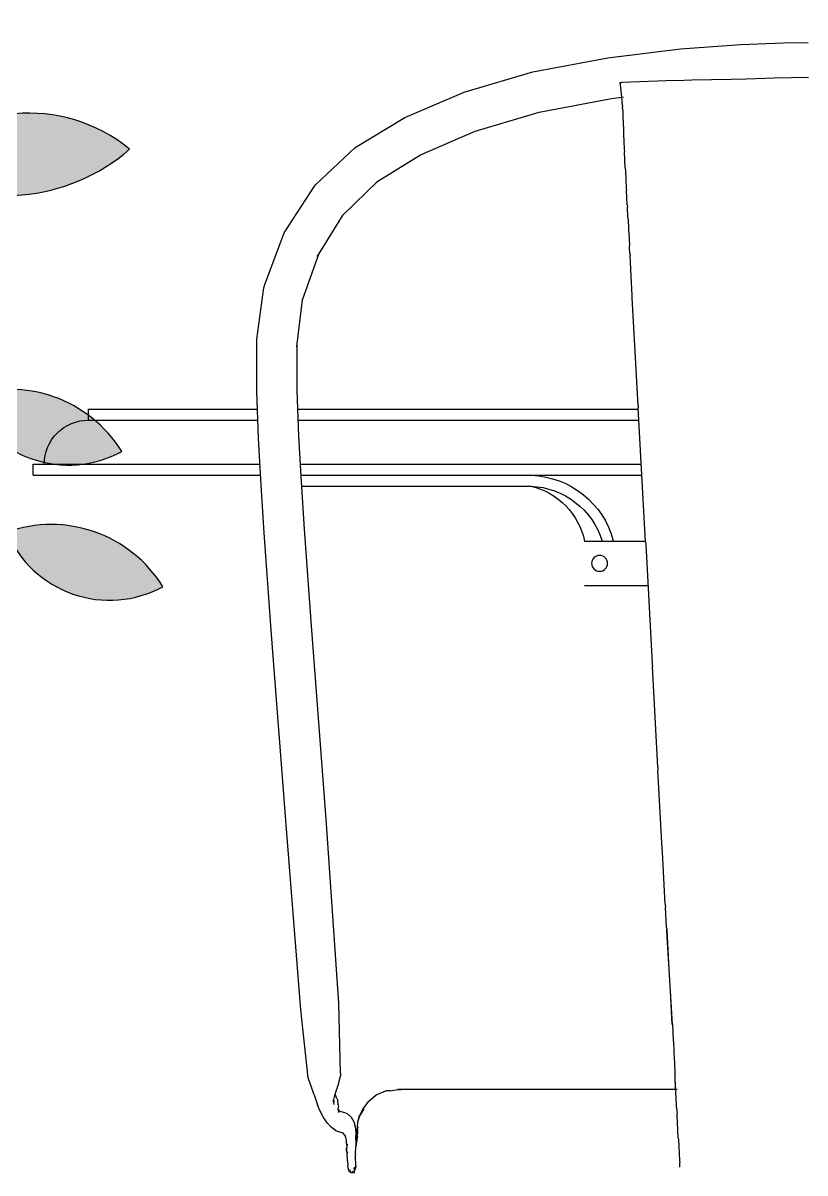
# Model space of a CAD drawing. Header units: millimetres. Extents: x 106699 to 122058, y 158555 to 162844.
# Drawn here: x 108776.52 to 108806.69, y 159704.66 to 159749.07 of the extents above; entities that cross this region are included whole.
import ezdxf

# ---------------------------------------------------------------- set-up
doc = ezdxf.new("R2010")
doc.units = ezdxf.units.MM
doc.layers.add('S2000-002 Çizgi', color=7, linetype='Continuous')

# ---------------------------------------------------------------- blocks, each defined once
blk = doc.blocks.new('A$C312ab914')
at = {"layer": 'S2000-002 Çizgi', "color": 8, "true_color": 0x7a7a7a}
for p, q in [((29.91, 85, 6.152), (29.664, 84.995, 6.152)), ((30.619, 84.986, 6.152), (29.91, 85, 6.152)), ((32.257, 84.925, 6.152), (30.619, 84.986, 6.152)), ((34.592, 84.754, 6.152), (32.257, 84.925, 6.152)), ((37.396, 84.41, 6.152), (34.592, 84.754, 6.152)), ((40.29, 83.868, 6.152), (37.396, 84.41, 6.152)), ((30.975, 83.638, 6.152), (29.646, 83.66, 6.152)), ((32.054, 83.603, 6.152), (30.975, 83.638, 6.152)), ((32.632, 83.588, 6.152), (32.054, 83.603, 6.152)), ((34.154, 83.561, 6.152), (32.632, 83.588, 6.152)), ((34.461, 83.553, 6.152), (34.154, 83.561, 6.152)), ((34.796, 83.541, 6.152), (34.461, 83.553, 6.152)), ((34.796, 83.541, 6.152), (36.854, 83.455, 6.152)), ((42.9, 83.102, 6.152), (40.29, 83.868, 6.152)), ((36.876, 83.455, 6.152), (36.854, 83.455, 6.152)), ((36.867, 83.021, 6.152), (36.877, 83.133, 6.152)), ((36.895, 83.455, 6.152), (36.876, 83.455, 6.152)), ((36.877, 83.133, 6.152), (36.887, 83.224, 6.152)), ((36.887, 83.224, 6.152), (36.897, 83.295, 6.152)), ((36.91, 83.455, 6.152), (36.895, 83.455, 6.152)), ((36.897, 83.295, 6.152), (36.904, 83.348, 6.152)), ((36.904, 83.348, 6.152), (36.91, 83.392, 6.152)), ((36.916, 83.453, 6.152), (36.91, 83.455, 6.152)), ((36.913, 83.413, 6.152), (36.91, 83.392, 6.152)), ((36.913, 83.413, 6.152), (36.914, 83.422, 6.152)), ((36.914, 83.422, 6.152), (36.915, 83.432, 6.152)), ((36.915, 83.432, 6.152), (36.917, 83.44, 6.152)), ((36.918, 83.451, 6.152), (36.916, 83.453, 6.152)), ((36.917, 83.44, 6.152), (36.918, 83.446, 6.152)), ((36.918, 83.446, 6.152), (36.918, 83.451, 6.152)), ((42.937, 83.085, 6.152), (42.9, 83.102, 6.152)), ((45.229, 82.11, 6.152), (42.937, 83.085, 6.152)), ((36.807, 82.894, 6.152), (36.787, 82.897, 6.152)), ((36.839, 82.89, 6.152), (36.825, 82.892, 6.152)), ((36.835, 82.634, 6.152), (36.827, 82.513, 6.152)), ((36.835, 82.65, 6.152), (36.846, 82.763, 6.152)), ((36.835, 82.638, 6.152), (36.835, 82.65, 6.152)), ((36.835, 82.634, 6.152), (36.835, 82.638, 6.152)), ((36.846, 82.763, 6.152), (36.856, 82.888, 6.152)), ((36.856, 82.888, 6.152), (36.847, 82.889, 6.152)), ((36.856, 82.895, 6.152), (36.867, 83.021, 6.152)), ((36.856, 82.888, 6.152), (36.856, 82.895, 6.152)), ((37.258, 82.838, 6.152), (36.856, 82.888, 6.152)), ((40.046, 82.31, 6.152), (37.258, 82.838, 6.152)), ((36.818, 82.318, 6.152), (36.815, 82.094, 6.152)), ((36.826, 82.457, 6.152), (36.818, 82.318, 6.152)), ((36.826, 82.457, 6.152), (36.827, 82.513, 6.152)), ((42.513, 81.574, 6.152), (40.046, 82.31, 6.152)), ((36.807, 81.966, 6.152), (36.795, 81.571, 6.152)), ((36.815, 82.094, 6.152), (36.807, 81.966, 6.152)), ((47.14, 80.949, 6.152), (45.229, 82.11, 6.152)), ((36.789, 81.456, 6.152), (36.761, 80.897, 6.152)), ((36.795, 81.571, 6.152), (36.789, 81.456, 6.152)), ((44.624, 80.66, 6.152), (42.513, 81.574, 6.152)), ((36.761, 80.897, 6.152), (36.755, 80.789, 6.152)), ((48.673, 79.512, 6.152), (47.14, 80.949, 6.152)), ((36.721, 80.146, 6.152), (36.755, 80.789, 6.152)), ((46.269, 79.642, 6.152), (44.624, 80.66, 6.152)), ((36.715, 80.045, 6.152), (36.68, 79.396, 6.152)), ((36.721, 80.146, 6.152), (36.715, 80.045, 6.152)), ((47.605, 78.354, 6.152), (46.269, 79.642, 6.152)), ((46.343, 79.598, 6.152), (46.269, 79.642, 6.152)), ((48.714, 79.459, 6.152), (48.673, 79.512, 6.152)), ((36.644, 78.731, 6.152), (36.674, 79.3, 6.152)), ((36.68, 79.396, 6.152), (36.674, 79.3, 6.152)), ((49.879, 77.65, 6.152), (48.714, 79.459, 6.152)), ((36.617, 78.234, 6.152), (36.639, 78.64, 6.152)), ((36.644, 78.731, 6.152), (36.639, 78.64, 6.152)), ((36.617, 78.234, 6.152), (36.612, 78.148, 6.152)), ((48.55, 76.828, 6.152), (47.605, 78.354, 6.152)), ((36.591, 77.758, 6.152), (36.576, 77.49, 6.152)), ((36.596, 77.842, 6.152), (36.591, 77.758, 6.152)), ((36.612, 78.148, 6.152), (36.596, 77.842, 6.152)), ((36.572, 77.406, 6.152), (36.559, 77.163, 6.152)), ((36.576, 77.49, 6.152), (36.572, 77.406, 6.152)), ((50.622, 75.658, 6.152), (49.879, 77.65, 6.152)), ((36.542, 76.85, 6.152), (36.537, 76.766, 6.152)), ((36.542, 76.85, 6.152), (36.554, 77.079, 6.152)), ((36.554, 77.079, 6.152), (36.559, 77.163, 6.152)), ((36.454, 75.231, 6.152), (36.537, 76.766, 6.152)), ((49.169, 75.065, 6.152), (48.55, 76.828, 6.152)), ((48.603, 76.742, 6.152), (48.55, 76.828, 6.152)), ((50.662, 75.534, 6.152), (50.622, 75.658, 6.152)), ((50.933, 73.543, 6.152), (50.662, 75.534, 6.152)), ((36.223, 70.986, 6.152), (36.449, 75.145, 6.152)), ((36.449, 75.145, 6.152), (36.454, 75.231, 6.152)), ((49.383, 73.36, 6.152), (49.169, 75.065, 6.152)), ((49.38, 71.566, 6.152), (49.383, 73.36, 6.152)), ((49.396, 73.253, 6.152), (49.383, 73.36, 6.152)), ((50.935, 71.607, 6.152), (50.933, 73.543, 6.152)), ((49.313, 69.801, 6.152), (49.38, 71.566, 6.152)), ((50.868, 69.707, 6.152), (50.933, 71.533, 6.152)), ((50.933, 71.533, 6.152), (50.935, 71.607, 6.152)), ((35.937, 65.714, 6.152), (36.218, 70.895, 6.152)), ((49.352, 70.844, 6.152), (36.215, 70.844, 6.152)), ((36.223, 70.986, 6.152), (36.218, 70.895, 6.152)), ((57.436, 70.844, 6.152), (50.908, 70.844, 6.152)), ((49.336, 70.419, 6.152), (36.192, 70.419, 6.152)), ((57.436, 70.419, 6.152), (50.893, 70.419, 6.152)), ((49.21, 68.031, 6.152), (49.313, 69.801, 6.152)), ((50.764, 67.909, 6.152), (50.868, 69.707, 6.152)), ((49.25, 68.717, 6.152), (36.1, 68.717, 6.152)), ((59.563, 68.717, 6.152), (50.811, 68.717, 6.152)), ((49.225, 68.292, 6.152), (36.077, 68.292, 6.152)), ((49.097, 66.206, 6.152), (49.21, 68.031, 6.152)), ((59.563, 68.292, 6.152), (50.786, 68.292, 6.152)), ((49.2, 67.866, 6.152), (40.367, 67.866, 6.152)), ((50.649, 66.061, 6.152), (50.764, 67.909, 6.152)), ((48.83, 62.479, 6.152), (49.097, 66.206, 6.152)), ((38.291, 65.739, 6.152), (35.938, 65.739, 6.152)), ((50.38, 62.308, 6.152), (50.649, 66.061, 6.152)), ((35.931, 65.616, 6.152), (35.682, 61.015, 6.152)), ((35.937, 65.714, 6.152), (35.931, 65.616, 6.152)), ((38.291, 64.037, 6.152), (35.846, 64.037, 6.152)), ((48.264, 55.004, 6.152), (48.83, 62.479, 6.152)), ((49.81, 54.794, 6.152), (50.38, 62.308, 6.152)), ((35.465, 57.02, 6.152), (35.676, 60.909, 6.152)), ((35.682, 61.015, 6.152), (35.676, 60.909, 6.152)), ((35.293, 53.861, 6.152), (35.458, 56.905, 6.152)), ((35.465, 57.02, 6.152), (35.458, 56.905, 6.152)), ((47.773, 47.906, 6.152), (48.264, 55.004, 6.152)), ((49.236, 47.652, 6.152), (49.81, 54.794, 6.152)), ((35.286, 53.735, 6.152), (35.293, 53.861, 6.152)), ((35.178, 51.731, 6.152), (35.286, 53.735, 6.152)), ((35.128, 50.825, 6.152), (35.17, 51.615, 6.152)), ((35.178, 51.731, 6.152), (35.17, 51.615, 6.152)), ((35.101, 50.449, 6.152), (35.121, 50.759, 6.152)), ((35.121, 50.759, 6.152), (35.108, 50.461, 6.152)), ((35.128, 50.825, 6.152), (35.121, 50.759, 6.152)), ((35.032, 49.218, 6.152), (35.101, 50.449, 6.152)), ((35.108, 50.461, 6.152), (35.081, 49.958, 6.152)), ((35.081, 49.958, 6.152), (35.038, 49.215, 6.152)), ((35.038, 49.215, 6.152), (34.908, 47.086, 6.152)), ((34.967, 48.13, 6.152), (35.032, 49.218, 6.152)), ((34.908, 47.086, 6.152), (34.967, 48.13, 6.152)), ((47.704, 45.2, 6.152), (47.773, 47.906, 6.152)), ((48.954, 45.016, 6.152), (49.236, 47.652, 6.152)), ((34.904, 47.076, 6.152), (34.869, 46.449, 6.152)), ((34.908, 47.086, 6.152), (34.904, 47.076, 6.152)), ((34.866, 46.435, 6.152), (34.844, 46.019, 6.152)), ((34.869, 46.449, 6.152), (34.866, 46.435, 6.152)), ((34.841, 46, 6.152), (34.821, 45.591, 6.152)), ((34.844, 46.019, 6.152), (34.841, 46, 6.152)), ((34.819, 45.569, 6.152), (34.803, 45.195, 6.152)), ((34.821, 45.591, 6.152), (34.819, 45.569, 6.152)), ((34.79, 44.855, 6.152), (34.801, 45.166, 6.152)), ((34.801, 45.166, 6.152), (34.803, 45.195, 6.152)), ((47.704, 45.2, 6.152), (47.703, 45.079, 6.152)), ((47.796, 44.735, 6.152), (47.703, 45.079, 6.152)), ((48.748, 44.44, 6.152), (48.954, 45.016, 6.152)), ((34.715, 44.569, 6.152), (34.731, 44.569, 6.152)), ((34.745, 44.569, 6.152), (34.768, 44.569, 6.152)), ((34.759, 44.196, 6.152), (34.776, 44.497, 6.152)), ((34.775, 44.569, 6.152), (34.779, 44.569, 6.152)), ((34.778, 44.541, 6.152), (34.776, 44.497, 6.152)), ((34.778, 44.541, 6.152), (34.779, 44.569, 6.152)), ((34.779, 44.569, 6.152), (34.788, 44.808, 6.152)), ((34.779, 44.569, 6.152), (45.362, 44.569, 6.152)), ((34.788, 44.808, 6.152), (34.789, 44.812, 6.152)), ((34.79, 44.855, 6.152), (34.789, 44.812, 6.152)), ((45.362, 44.569, 6.152), (45.367, 44.567, 6.152)), ((45.367, 44.567, 6.152), (45.374, 44.569, 6.152)), ((45.377, 44.566, 6.152), (45.372, 44.567, 6.152)), ((45.374, 44.569, 6.152), (45.38, 44.566, 6.152)), ((45.383, 44.565, 6.152), (45.377, 44.566, 6.152)), ((45.38, 44.566, 6.152), (45.377, 44.566, 6.152)), ((45.38, 44.566, 6.152), (45.383, 44.565, 6.152)), ((45.383, 44.565, 6.152), (45.389, 44.569, 6.152)), ((45.391, 44.565, 6.152), (45.388, 44.565, 6.152)), ((45.389, 44.569, 6.152), (45.391, 44.565, 6.152)), ((45.391, 44.565, 6.152), (45.397, 44.564, 6.152)), ((45.397, 44.564, 6.152), (45.399, 44.568, 6.152)), ((45.403, 44.563, 6.152), (45.397, 44.564, 6.152)), ((45.399, 44.568, 6.152), (45.404, 44.569, 6.152)), ((45.403, 44.563, 6.152), (45.399, 44.568, 6.152)), ((45.403, 44.563, 6.152), (45.399, 44.564, 6.152)), ((45.408, 44.563, 6.152), (45.403, 44.563, 6.152)), ((45.404, 44.569, 6.152), (45.41, 44.566, 6.152)), ((45.41, 44.566, 6.152), (45.408, 44.563, 6.152)), ((45.41, 44.566, 6.152), (45.414, 44.566, 6.152)), ((45.414, 44.566, 6.152), (45.417, 44.569, 6.152)), ((45.417, 44.569, 6.152), (45.421, 44.565, 6.152)), ((45.421, 44.565, 6.152), (45.426, 44.564, 6.152)), ((45.426, 44.564, 6.152), (45.428, 44.569, 6.152)), ((45.43, 44.566, 6.152), (45.426, 44.564, 6.152)), ((45.428, 44.569, 6.152), (45.433, 44.567, 6.152)), ((45.43, 44.566, 6.152), (45.428, 44.569, 6.152)), ((45.436, 44.565, 6.152), (45.43, 44.566, 6.152)), ((45.433, 44.567, 6.152), (45.438, 44.569, 6.152)), ((45.438, 44.569, 6.152), (45.436, 44.565, 6.152)), ((45.44, 44.566, 6.152), (45.436, 44.565, 6.152)), ((45.438, 44.569, 6.152), (45.44, 44.566, 6.152)), ((45.44, 44.566, 6.152), (45.445, 44.566, 6.152)), ((45.445, 44.566, 6.152), (45.451, 44.569, 6.152)), ((45.445, 44.566, 6.152), (45.459, 44.566, 6.152)), ((45.451, 44.569, 6.152), (45.456, 44.568, 6.152)), ((45.456, 44.568, 6.152), (45.459, 44.566, 6.152)), ((45.465, 44.569, 6.152), (45.459, 44.566, 6.152)), ((45.459, 44.566, 6.152), (45.461, 44.567, 6.152)), ((45.461, 44.567, 6.152), (45.465, 44.569, 6.152)), ((45.465, 44.569, 6.152), (45.47, 44.568, 6.152)), ((45.468, 44.567, 6.152), (45.465, 44.569, 6.152)), ((45.47, 44.568, 6.152), (45.468, 44.567, 6.152)), ((45.47, 44.568, 6.152), (45.474, 44.569, 6.152)), ((45.477, 44.567, 6.152), (45.47, 44.568, 6.152)), ((45.474, 44.569, 6.152), (45.482, 44.569, 6.152)), ((45.482, 44.569, 6.152), (45.477, 44.567, 6.152)), ((45.482, 44.569, 6.152), (45.501, 44.569, 6.152)), ((45.797, 44.517, 6.152), (45.501, 44.569, 6.152)), ((45.797, 44.517, 6.152), (45.964, 44.517, 6.152)), ((46.327, 44.362, 6.152), (45.964, 44.517, 6.152)), ((47.92, 44.386, 6.152), (47.796, 44.735, 6.152)), ((48.721, 44.368, 6.152), (48.748, 44.44, 6.152)), ((34.744, 43.961, 6.152), (34.746, 43.997, 6.152)), ((34.746, 43.997, 6.152), (34.759, 44.196, 6.152)), ((46.611, 44.123, 6.152), (46.327, 44.362, 6.152)), ((46.837, 43.817, 6.152), (46.611, 44.123, 6.152)), ((47.794, 43.982, 6.152), (47.785, 43.898, 6.152)), ((47.794, 43.982, 6.152), (47.815, 44.148, 6.152)), ((47.844, 44.219, 6.152), (47.815, 44.148, 6.152)), ((47.844, 44.219, 6.152), (47.92, 44.386, 6.152)), ((47.97, 44.184, 6.152), (47.92, 44.386, 6.152)), ((47.938, 44.08, 6.152), (47.972, 44.176, 6.152)), ((47.948, 43.988, 6.152), (47.972, 44.176, 6.152)), ((47.972, 44.176, 6.152), (47.97, 44.184, 6.152)), ((47.978, 44.153, 6.152), (47.972, 44.176, 6.152)), ((47.976, 44.145, 6.152), (47.978, 44.153, 6.152)), ((47.988, 44.109, 6.152), (47.976, 44.145, 6.152)), ((48.512, 43.787, 6.152), (48.591, 43.983, 6.152)), ((48.721, 44.368, 6.152), (48.591, 43.983, 6.152)), ((34.719, 43.529, 6.152), (34.723, 43.59, 6.152)), ((34.719, 43.529, 6.152), (34.719, 43.522, 6.152)), ((34.739, 43.88, 6.152), (34.723, 43.6, 6.152)), ((34.723, 43.596, 6.152), (34.723, 43.6, 6.152)), ((34.723, 43.592, 6.152), (34.723, 43.6, 6.152)), ((34.723, 43.592, 6.152), (34.723, 43.596, 6.152)), ((34.723, 43.59, 6.152), (34.723, 43.596, 6.152)), ((34.723, 43.59, 6.152), (34.723, 43.592, 6.152)), ((34.739, 43.88, 6.152), (34.744, 43.961, 6.152)), ((46.974, 43.521, 6.152), (46.794, 43.817, 6.152)), ((46.971, 43.522, 6.152), (46.794, 43.817, 6.152)), ((46.974, 43.521, 6.152), (46.798, 43.817, 6.152)), ((46.974, 43.521, 6.152), (46.803, 43.817, 6.152)), ((46.977, 43.521, 6.152), (46.803, 43.817, 6.152)), ((46.977, 43.521, 6.152), (46.807, 43.817, 6.152)), ((46.977, 43.521, 6.152), (46.811, 43.817, 6.152)), ((46.977, 43.521, 6.152), (46.814, 43.817, 6.152)), ((46.983, 43.521, 6.152), (46.817, 43.817, 6.152)), ((46.977, 43.521, 6.152), (46.817, 43.817, 6.152)), ((46.983, 43.521, 6.152), (46.822, 43.817, 6.152)), ((46.983, 43.521, 6.152), (46.826, 43.817, 6.152)), ((46.987, 43.522, 6.152), (46.831, 43.817, 6.152)), ((46.983, 43.521, 6.152), (46.831, 43.817, 6.152)), ((46.987, 43.522, 6.152), (46.837, 43.817, 6.152)), ((47.303, 43.514, 6.152), (47.435, 43.634, 6.152)), ((47.435, 43.634, 6.152), (47.584, 43.68, 6.152)), ((47.584, 43.68, 6.152), (47.726, 43.722, 6.152)), ((47.704, 43.695, 6.152), (47.726, 43.722, 6.152)), ((47.726, 43.722, 6.152), (47.75, 43.746, 6.152)), ((47.75, 43.746, 6.152), (47.791, 43.791, 6.152)), ((47.767, 43.685, 6.152), (47.78, 43.755, 6.152)), ((47.79, 43.778, 6.152), (47.78, 43.755, 6.152)), ((47.799, 43.819, 6.152), (47.785, 43.898, 6.152)), ((47.79, 43.778, 6.152), (47.791, 43.791, 6.152)), ((47.791, 43.791, 6.152), (47.794, 43.795, 6.152)), ((47.799, 43.819, 6.152), (47.794, 43.802, 6.152)), ((47.794, 43.795, 6.152), (47.794, 43.802, 6.152)), ((47.8, 43.774, 6.152), (47.794, 43.795, 6.152)), ((47.8, 43.774, 6.152), (47.799, 43.749, 6.152)), ((48.376, 43.513, 6.152), (48.512, 43.787, 6.152)), ((34.674, 42.692, 6.152), (34.707, 43.303, 6.152)), ((34.707, 43.303, 6.152), (34.708, 43.313, 6.152)), ((34.708, 43.327, 6.152), (34.718, 43.511, 6.152)), ((34.708, 43.327, 6.152), (34.708, 43.313, 6.152)), ((34.718, 43.511, 6.152), (34.719, 43.522, 6.152)), ((47.037, 43.315, 6.152), (46.971, 43.522, 6.152)), ((47.037, 43.315, 6.152), (46.974, 43.521, 6.152)), ((47.044, 43.313, 6.152), (46.977, 43.521, 6.152)), ((47.037, 43.315, 6.152), (46.977, 43.521, 6.152)), ((47.044, 43.313, 6.152), (46.983, 43.521, 6.152)), ((47.044, 43.313, 6.152), (46.987, 43.522, 6.152)), ((47.05, 43.145, 6.152), (47.037, 43.315, 6.152)), ((47.041, 43.313, 6.152), (47.037, 43.315, 6.152)), ((47.038, 43.124, 6.152), (47.053, 43.046, 6.152)), ((47.05, 43.145, 6.152), (47.041, 43.313, 6.152)), ((47.057, 43.145, 6.152), (47.041, 43.313, 6.152)), ((47.057, 43.145, 6.152), (47.044, 43.313, 6.152)), ((47.054, 43.142, 6.152), (47.05, 43.145, 6.152)), ((47.056, 43.142, 6.152), (47.05, 43.145, 6.152)), ((47.053, 43.124, 6.152), (47.057, 43.134, 6.152)), ((47.053, 43.124, 6.152), (47.061, 43.083, 6.152)), ((47.054, 43.142, 6.152), (47.057, 43.134, 6.152)), ((47.056, 43.142, 6.152), (47.057, 43.145, 6.152)), ((47.056, 43.142, 6.152), (47.057, 43.134, 6.152)), ((47.057, 43.134, 6.152), (47.057, 43.123, 6.152)), ((47.057, 43.123, 6.152), (47.061, 43.083, 6.152)), ((47.061, 43.083, 6.152), (47.06, 43.071, 6.152)), ((47.118, 43.059, 6.152), (47.164, 43.258, 6.152)), ((47.179, 43.313, 6.152), (47.164, 43.258, 6.152)), ((47.179, 43.313, 6.152), (47.279, 43.484, 6.152)), ((47.303, 43.514, 6.152), (47.279, 43.484, 6.152)), ((47.885, 42.967, 6.152), (48.034, 43.083, 6.152)), ((48.034, 43.083, 6.152), (48.065, 43.109, 6.152)), ((48.065, 43.109, 6.152), (48.212, 43.273, 6.152)), ((48.212, 43.273, 6.152), (48.247, 43.322, 6.152)), ((48.247, 43.322, 6.152), (48.376, 43.513, 6.152)), ((34.672, 42.663, 6.152), (34.67, 42.634, 6.152)), ((34.674, 42.692, 6.152), (34.672, 42.663, 6.152)), ((47.048, 42.956, 6.152), (47.05, 42.985, 6.152)), ((47.048, 42.956, 6.152), (47.049, 42.947, 6.152)), ((47.049, 42.947, 6.152), (47.049, 42.943, 6.152)), ((47.049, 42.943, 6.152), (47.052, 42.919, 6.152)), ((47.051, 43.008, 6.152), (47.05, 42.994, 6.152)), ((47.053, 42.995, 6.152), (47.05, 42.991, 6.152)), ((47.05, 42.994, 6.152), (47.05, 42.991, 6.152)), ((47.05, 42.994, 6.152), (47.054, 42.99, 6.152)), ((47.05, 42.991, 6.152), (47.05, 42.985, 6.152)), ((47.05, 42.987, 6.152), (47.054, 42.99, 6.152)), ((47.05, 42.985, 6.152), (47.054, 42.982, 6.152)), ((47.055, 43.017, 6.152), (47.051, 43.012, 6.152)), ((47.051, 43.012, 6.152), (47.051, 43.008, 6.152)), ((47.055, 43.011, 6.152), (47.051, 43.008, 6.152)), ((47.051, 43.008, 6.152), (47.053, 42.995, 6.152)), ((47.052, 43.023, 6.152), (47.052, 43.031, 6.152)), ((47.058, 43.028, 6.152), (47.052, 43.031, 6.152)), ((47.055, 43.017, 6.152), (47.052, 43.023, 6.152)), ((47.054, 42.766, 6.152), (47.052, 42.919, 6.152)), ((47.058, 42.908, 6.152), (47.052, 42.919, 6.152)), ((47.06, 43.046, 6.152), (47.053, 43.046, 6.152)), ((47.053, 42.995, 6.152), (47.059, 42.99, 6.152)), ((47.053, 42.995, 6.152), (47.06, 42.992, 6.152)), ((47.054, 42.99, 6.152), (47.059, 42.987, 6.152)), ((47.054, 42.982, 6.152), (47.059, 42.929, 6.152)), ((47.054, 42.766, 6.152), (47.077, 42.628, 6.152)), ((47.055, 43.011, 6.152), (47.055, 43.017, 6.152)), ((47.059, 42.929, 6.152), (47.055, 42.918, 6.152)), ((47.058, 42.908, 6.152), (47.055, 42.918, 6.152)), ((47.058, 43.028, 6.152), (47.061, 43.033, 6.152)), ((47.059, 43.024, 6.152), (47.058, 43.028, 6.152)), ((47.058, 42.908, 6.152), (47.058, 42.899, 6.152)), ((47.058, 42.899, 6.152), (47.061, 42.797, 6.152)), ((47.059, 43.024, 6.152), (47.062, 43.026, 6.152)), ((47.059, 43.024, 6.152), (47.059, 43.02, 6.152)), ((47.063, 43.023, 6.152), (47.059, 43.02, 6.152)), ((47.059, 43.015, 6.152), (47.059, 43.02, 6.152)), ((47.066, 43.012, 6.152), (47.059, 43.015, 6.152)), ((47.06, 42.992, 6.152), (47.059, 42.987, 6.152)), ((47.059, 42.987, 6.152), (47.065, 42.989, 6.152)), ((47.059, 42.987, 6.152), (47.06, 42.984, 6.152)), ((47.059, 42.929, 6.152), (47.059, 42.919, 6.152)), ((47.06, 43.071, 6.152), (47.062, 43.066, 6.152)), ((47.061, 43.062, 6.152), (47.06, 43.054, 6.152)), ((47.06, 43.054, 6.152), (47.062, 43.049, 6.152)), ((47.062, 43.049, 6.152), (47.06, 43.046, 6.152)), ((47.06, 43.046, 6.152), (47.061, 43.04, 6.152)), ((47.062, 43.042, 6.152), (47.06, 43.046, 6.152)), ((47.06, 42.992, 6.152), (47.065, 42.993, 6.152)), ((47.06, 42.984, 6.152), (47.065, 42.981, 6.152)), ((47.062, 42.981, 6.152), (47.06, 42.984, 6.152)), ((47.062, 43.066, 6.152), (47.061, 43.062, 6.152)), ((47.064, 43.046, 6.152), (47.061, 43.04, 6.152)), ((47.061, 43.04, 6.152), (47.061, 43.033, 6.152)), ((47.062, 43.026, 6.152), (47.061, 43.033, 6.152)), ((47.061, 43.033, 6.152), (47.065, 43.032, 6.152)), ((47.065, 43.028, 6.152), (47.061, 43.033, 6.152)), ((47.062, 42.981, 6.152), (47.061, 42.976, 6.152)), ((47.061, 42.976, 6.152), (47.062, 42.973, 6.152)), ((47.062, 43.049, 6.152), (47.064, 43.046, 6.152)), ((47.065, 43.039, 6.152), (47.062, 43.042, 6.152)), ((47.062, 42.981, 6.152), (47.065, 42.977, 6.152)), ((47.062, 42.973, 6.152), (47.065, 42.977, 6.152)), ((47.062, 42.973, 6.152), (47.067, 42.975, 6.152)), ((47.062, 42.97, 6.152), (47.062, 42.973, 6.152)), ((47.063, 43.023, 6.152), (47.065, 43.028, 6.152)), ((47.064, 43.046, 6.152), (47.065, 43.039, 6.152)), ((47.064, 43.007, 6.152), (47.066, 43.012, 6.152)), ((47.064, 43, 6.152), (47.064, 43.007, 6.152)), ((47.065, 42.993, 6.152), (47.064, 43, 6.152)), ((47.065, 43.039, 6.152), (47.065, 43.032, 6.152)), ((47.065, 43.028, 6.152), (47.065, 43.032, 6.152)), ((47.065, 43.024, 6.152), (47.065, 43.032, 6.152)), ((47.065, 43.024, 6.152), (47.065, 43.028, 6.152)), ((47.066, 43.021, 6.152), (47.065, 43.024, 6.152)), ((47.065, 42.989, 6.152), (47.068, 42.985, 6.152)), ((47.065, 42.981, 6.152), (47.068, 42.985, 6.152)), ((47.065, 42.981, 6.152), (47.069, 42.978, 6.152)), ((47.065, 42.977, 6.152), (47.065, 42.981, 6.152)), ((47.065, 42.977, 6.152), (47.069, 42.978, 6.152)), ((47.065, 42.963, 6.152), (47.069, 42.968, 6.152)), ((47.065, 42.963, 6.152), (47.07, 42.958, 6.152)), ((47.067, 42.957, 6.152), (47.065, 42.963, 6.152)), ((47.066, 42.96, 6.152), (47.065, 42.963, 6.152)), ((47.066, 43.015, 6.152), (47.066, 43.021, 6.152)), ((47.066, 43.012, 6.152), (47.066, 43.015, 6.152)), ((47.067, 43.005, 6.152), (47.066, 43.012, 6.152)), ((47.066, 42.999, 6.152), (47.067, 43.005, 6.152)), ((47.067, 42.991, 6.152), (47.066, 42.999, 6.152)), ((47.068, 42.985, 6.152), (47.067, 42.991, 6.152)), ((47.067, 42.975, 6.152), (47.069, 42.968, 6.152)), ((47.068, 42.985, 6.152), (47.069, 42.978, 6.152)), ((47.07, 42.958, 6.152), (47.068, 42.953, 6.152)), ((47.068, 42.953, 6.152), (47.07, 42.948, 6.152)), ((47.069, 42.978, 6.152), (47.069, 42.972, 6.152)), ((47.069, 42.978, 6.152), (47.071, 42.974, 6.152)), ((47.071, 42.974, 6.152), (47.069, 42.968, 6.152)), ((47.069, 42.972, 6.152), (47.069, 42.968, 6.152)), ((47.071, 42.944, 6.152), (47.07, 42.948, 6.152)), ((47.071, 42.974, 6.152), (47.074, 42.973, 6.152)), ((47.071, 42.944, 6.152), (47.08, 42.913, 6.152)), ((47.071, 42.944, 6.152), (47.088, 42.914, 6.152)), ((47.071, 42.944, 6.152), (47.092, 42.914, 6.152)), ((47.074, 42.973, 6.152), (47.092, 42.914, 6.152)), ((47.078, 42.631, 6.152), (47.079, 42.656, 6.152)), ((47.092, 42.863, 6.152), (47.08, 42.913, 6.152)), ((47.081, 42.771, 6.152), (47.082, 42.784, 6.152)), ((47.084, 42.767, 6.152), (47.081, 42.771, 6.152)), ((47.081, 42.761, 6.152), (47.084, 42.767, 6.152)), ((47.081, 42.761, 6.152), (47.082, 42.767, 6.152)), ((47.081, 42.761, 6.152), (47.081, 42.742, 6.152)), ((47.081, 42.742, 6.152), (47.081, 42.746, 6.152)), ((47.081, 42.734, 6.152), (47.081, 42.742, 6.152)), ((47.085, 42.696, 6.152), (47.081, 42.734, 6.152)), ((47.082, 42.784, 6.152), (47.082, 42.798, 6.152)), ((47.082, 42.784, 6.152), (47.082, 42.787, 6.152)), ((47.086, 42.693, 6.152), (47.085, 42.696, 6.152)), ((47.087, 42.669, 6.152), (47.086, 42.693, 6.152)), ((47.089, 42.65, 6.152), (47.087, 42.669, 6.152)), ((47.097, 42.864, 6.152), (47.088, 42.914, 6.152)), ((47.089, 42.624, 6.152), (47.089, 42.65, 6.152)), ((47.103, 42.872, 6.152), (47.092, 42.914, 6.152)), ((47.101, 42.777, 6.152), (47.092, 42.863, 6.152)), ((47.103, 42.851, 6.152), (47.097, 42.864, 6.152)), ((47.098, 42.684, 6.152), (47.101, 42.77, 6.152)), ((47.101, 42.866, 6.152), (47.103, 42.872, 6.152)), ((47.101, 42.866, 6.152), (47.101, 42.863, 6.152)), ((47.103, 42.851, 6.152), (47.101, 42.863, 6.152)), ((47.101, 42.777, 6.152), (47.102, 42.831, 6.152)), ((47.101, 42.77, 6.152), (47.101, 42.777, 6.152)), ((47.106, 42.675, 6.152), (47.101, 42.77, 6.152)), ((47.103, 42.851, 6.152), (47.102, 42.831, 6.152)), ((47.115, 42.769, 6.152), (47.102, 42.831, 6.152)), ((47.111, 42.77, 6.152), (47.102, 42.831, 6.152)), ((47.102, 42.624, 6.152), (47.106, 42.675, 6.152)), ((47.103, 42.872, 6.152), (47.118, 43.059, 6.152)), ((47.11, 42.623, 6.152), (47.116, 42.672, 6.152)), ((47.115, 42.751, 6.152), (47.111, 42.77, 6.152)), ((47.111, 42.674, 6.152), (47.114, 42.678, 6.152)), ((47.116, 42.672, 6.152), (47.111, 42.674, 6.152)), ((47.113, 42.725, 6.152), (47.115, 42.751, 6.152)), ((47.113, 42.711, 6.152), (47.113, 42.725, 6.152)), ((47.114, 42.697, 6.152), (47.113, 42.711, 6.152)), ((47.113, 42.623, 6.152), (47.115, 42.674, 6.152)), ((47.113, 42.623, 6.152), (47.116, 42.672, 6.152)), ((47.114, 42.694, 6.152), (47.114, 42.697, 6.152)), ((47.115, 42.686, 6.152), (47.114, 42.694, 6.152)), ((47.114, 42.678, 6.152), (47.115, 42.686, 6.152)), ((47.115, 42.674, 6.152), (47.114, 42.678, 6.152)), ((47.115, 42.751, 6.152), (47.115, 42.769, 6.152)), ((47.482, 42.612, 6.152), (47.5, 42.71, 6.152)), ((47.49, 42.686, 6.152), (47.5, 42.71, 6.152)), ((47.5, 42.71, 6.152), (47.54, 42.811, 6.152)), ((47.518, 42.786, 6.152), (47.54, 42.811, 6.152)), ((47.54, 42.811, 6.152), (47.607, 42.887, 6.152)), ((47.607, 42.887, 6.152), (47.736, 42.924, 6.152)), ((47.736, 42.924, 6.152), (47.885, 42.967, 6.152)), ((34.67, 42.634, 6.152), (34.626, 41.829, 6.152)), ((47.074, 42.626, 6.152), (47.078, 42.631, 6.152)), ((47.077, 42.628, 6.152), (47.074, 42.626, 6.152)), ((47.075, 42.614, 6.152), (47.074, 42.626, 6.152)), ((47.078, 42.613, 6.152), (47.074, 42.626, 6.152)), ((47.075, 42.614, 6.152), (47.075, 42.59, 6.152)), ((47.076, 42.587, 6.152), (47.075, 42.59, 6.152)), ((47.076, 42.573, 6.152), (47.076, 42.587, 6.152)), ((47.076, 42.573, 6.152), (47.086, 42.551, 6.152)), ((47.077, 42.628, 6.152), (47.078, 42.631, 6.152)), ((47.077, 42.628, 6.152), (47.078, 42.613, 6.152)), ((47.081, 42.614, 6.152), (47.077, 42.628, 6.152)), ((47.078, 42.613, 6.152), (47.086, 42.551, 6.152)), ((47.079, 42.541, 6.152), (47.084, 42.547, 6.152)), ((47.081, 42.614, 6.152), (47.086, 42.551, 6.152)), ((47.09, 42.511, 6.152), (47.081, 42.521, 6.152)), ((47.084, 42.547, 6.152), (47.086, 42.551, 6.152)), ((47.084, 42.547, 6.152), (47.087, 42.541, 6.152)), ((47.087, 42.541, 6.152), (47.085, 42.537, 6.152)), ((47.089, 42.526, 6.152), (47.085, 42.537, 6.152)), ((47.086, 42.551, 6.152), (47.093, 42.562, 6.152)), ((47.087, 42.538, 6.152), (47.092, 42.546, 6.152)), ((47.087, 42.541, 6.152), (47.092, 42.546, 6.152)), ((47.087, 42.541, 6.152), (47.087, 42.538, 6.152)), ((47.089, 42.526, 6.152), (47.087, 42.538, 6.152)), ((47.088, 42.521, 6.152), (47.089, 42.526, 6.152)), ((47.092, 42.515, 6.152), (47.088, 42.521, 6.152)), ((47.095, 42.615, 6.152), (47.089, 42.624, 6.152)), ((47.09, 42.522, 6.152), (47.089, 42.526, 6.152)), ((47.092, 42.519, 6.152), (47.09, 42.522, 6.152)), ((47.092, 42.515, 6.152), (47.09, 42.522, 6.152)), ((47.094, 42.502, 6.152), (47.09, 42.511, 6.152)), ((47.092, 42.577, 6.152), (47.093, 42.581, 6.152)), ((47.097, 42.581, 6.152), (47.092, 42.577, 6.152)), ((47.092, 42.577, 6.152), (47.093, 42.575, 6.152)), ((47.098, 42.575, 6.152), (47.092, 42.577, 6.152)), ((47.092, 42.549, 6.152), (47.098, 42.552, 6.152)), ((47.092, 42.549, 6.152), (47.094, 42.552, 6.152)), ((47.092, 42.546, 6.152), (47.092, 42.549, 6.152)), ((47.097, 42.544, 6.152), (47.092, 42.549, 6.152)), ((47.098, 42.548, 6.152), (47.092, 42.549, 6.152)), ((47.098, 42.518, 6.152), (47.092, 42.519, 6.152)), ((47.092, 42.41, 6.152), (47.095, 42.488, 6.152)), ((47.097, 42.595, 6.152), (47.093, 42.59, 6.152)), ((47.093, 42.59, 6.152), (47.093, 42.586, 6.152)), ((47.093, 42.586, 6.152), (47.097, 42.59, 6.152)), ((47.097, 42.586, 6.152), (47.093, 42.59, 6.152)), ((47.093, 42.586, 6.152), (47.094, 42.588, 6.152)), ((47.093, 42.581, 6.152), (47.093, 42.586, 6.152)), ((47.093, 42.581, 6.152), (47.097, 42.586, 6.152)), ((47.097, 42.578, 6.152), (47.093, 42.581, 6.152)), ((47.093, 42.575, 6.152), (47.097, 42.578, 6.152)), ((47.094, 42.568, 6.152), (47.093, 42.575, 6.152)), ((47.098, 42.571, 6.152), (47.093, 42.575, 6.152)), ((47.093, 42.562, 6.152), (47.098, 42.566, 6.152)), ((47.095, 42.615, 6.152), (47.094, 42.599, 6.152)), ((47.094, 42.594, 6.152), (47.094, 42.599, 6.152)), ((47.097, 42.595, 6.152), (47.094, 42.599, 6.152)), ((47.097, 42.595, 6.152), (47.094, 42.588, 6.152)), ((47.094, 42.588, 6.152), (47.097, 42.581, 6.152)), ((47.098, 42.566, 6.152), (47.094, 42.571, 6.152)), ((47.098, 42.566, 6.152), (47.094, 42.568, 6.152)), ((47.094, 42.552, 6.152), (47.098, 42.557, 6.152)), ((47.098, 42.548, 6.152), (47.094, 42.552, 6.152)), ((47.097, 42.51, 6.152), (47.094, 42.502, 6.152)), ((47.095, 42.488, 6.152), (47.094, 42.502, 6.152)), ((47.095, 42.615, 6.152), (47.102, 42.624, 6.152)), ((47.095, 42.607, 6.152), (47.095, 42.615, 6.152)), ((47.098, 42.571, 6.152), (47.095, 42.577, 6.152)), ((47.097, 42.59, 6.152), (47.097, 42.595, 6.152)), ((47.097, 42.59, 6.152), (47.097, 42.586, 6.152)), ((47.097, 42.581, 6.152), (47.097, 42.586, 6.152)), ((47.097, 42.578, 6.152), (47.097, 42.581, 6.152)), ((47.098, 42.571, 6.152), (47.097, 42.578, 6.152)), ((47.097, 42.541, 6.152), (47.098, 42.548, 6.152)), ((47.097, 42.544, 6.152), (47.098, 42.548, 6.152)), ((47.097, 42.541, 6.152), (47.097, 42.544, 6.152)), ((47.097, 42.535, 6.152), (47.097, 42.541, 6.152)), ((47.097, 42.531, 6.152), (47.097, 42.535, 6.152)), ((47.097, 42.528, 6.152), (47.097, 42.531, 6.152)), ((47.098, 42.518, 6.152), (47.097, 42.528, 6.152)), ((47.097, 42.51, 6.152), (47.098, 42.515, 6.152)), ((47.098, 42.507, 6.152), (47.097, 42.51, 6.152)), ((47.098, 42.571, 6.152), (47.098, 42.575, 6.152)), ((47.098, 42.566, 6.152), (47.098, 42.571, 6.152)), ((47.098, 42.566, 6.152), (47.098, 42.557, 6.152)), ((47.098, 42.552, 6.152), (47.098, 42.557, 6.152)), ((47.098, 42.515, 6.152), (47.098, 42.518, 6.152)), ((47.098, 42.507, 6.152), (47.098, 42.515, 6.152)), ((47.106, 42.456, 6.152), (47.098, 42.507, 6.152)), ((47.106, 42.603, 6.152), (47.11, 42.623, 6.152)), ((47.106, 42.603, 6.152), (47.113, 42.623, 6.152)), ((47.107, 42.583, 6.152), (47.106, 42.603, 6.152)), ((47.106, 42.442, 6.152), (47.106, 42.456, 6.152)), ((47.106, 42.442, 6.152), (47.106, 42.446, 6.152)), ((47.106, 42.436, 6.152), (47.106, 42.442, 6.152)), ((47.107, 42.432, 6.152), (47.106, 42.436, 6.152)), ((47.106, 42.427, 6.152), (47.107, 42.432, 6.152)), ((47.106, 42.427, 6.152), (47.106, 42.419, 6.152)), ((47.109, 42.413, 6.152), (47.106, 42.419, 6.152)), ((47.106, 42.405, 6.152), (47.11, 42.411, 6.152)), ((47.106, 42.405, 6.152), (47.107, 42.41, 6.152)), ((47.106, 42.405, 6.152), (47.108, 42.392, 6.152)), ((47.111, 42.393, 6.152), (47.106, 42.405, 6.152)), ((47.107, 42.41, 6.152), (47.109, 42.413, 6.152)), ((47.107, 42.388, 6.152), (47.111, 42.393, 6.152)), ((47.107, 42.388, 6.152), (47.108, 42.392, 6.152)), ((47.111, 42.336, 6.152), (47.107, 42.388, 6.152)), ((47.111, 42.39, 6.152), (47.108, 42.392, 6.152)), ((47.11, 42.411, 6.152), (47.109, 42.413, 6.152)), ((47.111, 42.39, 6.152), (47.111, 42.393, 6.152)), ((47.111, 42.336, 6.152), (47.111, 42.39, 6.152)), ((47.122, 42.221, 6.152), (47.111, 42.336, 6.152)), ((47.12, 42.219, 6.152), (47.111, 42.336, 6.152)), ((47.124, 42.212, 6.152), (47.12, 42.219, 6.152)), ((47.12, 42.207, 6.152), (47.124, 42.212, 6.152)), ((47.124, 42.202, 6.152), (47.12, 42.207, 6.152)), ((47.124, 42.212, 6.152), (47.122, 42.221, 6.152)), ((47.123, 42.19, 6.152), (47.124, 42.198, 6.152)), ((47.123, 42.167, 6.152), (47.124, 42.198, 6.152)), ((47.124, 42.209, 6.152), (47.124, 42.212, 6.152)), ((47.124, 42.202, 6.152), (47.124, 42.209, 6.152)), ((47.124, 42.204, 6.152), (47.124, 42.209, 6.152)), ((47.124, 42.198, 6.152), (47.124, 42.202, 6.152)), ((47.438, 42.463, 6.152), (47.454, 42.436, 6.152)), ((47.454, 42.436, 6.152), (47.459, 42.413, 6.152)), ((47.46, 42.225, 6.152), (47.462, 42.271, 6.152)), ((47.461, 42.159, 6.152), (47.46, 42.225, 6.152)), ((47.47, 42.203, 6.152), (47.461, 42.159, 6.152)), ((47.462, 42.271, 6.152), (47.465, 42.302, 6.152)), ((47.475, 42.49, 6.152), (47.465, 42.326, 6.152)), ((47.465, 42.302, 6.152), (47.465, 42.326, 6.152)), ((47.472, 42.292, 6.152), (47.465, 42.326, 6.152)), ((47.47, 42.203, 6.152), (47.472, 42.292, 6.152)), ((47.475, 42.49, 6.152), (47.482, 42.612, 6.152)), ((34.626, 41.829, 6.152), (34.621, 41.736, 6.152)), ((47.115, 41.731, 6.152), (47.116, 41.753, 6.152)), ((47.116, 41.753, 6.152), (47.133, 41.885, 6.152)), ((47.128, 42.113, 6.152), (47.123, 42.167, 6.152)), ((47.13, 42.093, 6.152), (47.128, 42.113, 6.152)), ((47.13, 42.082, 6.152), (47.13, 42.093, 6.152)), ((47.132, 42.079, 6.152), (47.13, 42.082, 6.152)), ((47.132, 42.079, 6.152), (47.135, 42.052, 6.152)), ((47.132, 41.891, 6.152), (47.134, 41.903, 6.152)), ((47.132, 41.891, 6.152), (47.136, 41.903, 6.152)), ((47.133, 41.885, 6.152), (47.132, 41.891, 6.152)), ((47.133, 42.046, 6.152), (47.135, 42.052, 6.152)), ((47.136, 41.995, 6.152), (47.133, 42.046, 6.152)), ((47.139, 41.995, 6.152), (47.133, 42.046, 6.152)), ((47.135, 42.052, 6.152), (47.134, 42.059, 6.152)), ((47.134, 41.933, 6.152), (47.135, 41.967, 6.152)), ((47.135, 41.929, 6.152), (47.134, 41.933, 6.152)), ((47.134, 41.903, 6.152), (47.135, 41.929, 6.152)), ((47.137, 41.991, 6.152), (47.135, 41.967, 6.152)), ((47.136, 41.903, 6.152), (47.135, 41.929, 6.152)), ((47.137, 41.991, 6.152), (47.136, 41.995, 6.152)), ((47.137, 41.991, 6.152), (47.139, 41.995, 6.152)), ((47.438, 41.821, 6.152), (47.428, 41.626, 6.152)), ((47.438, 41.821, 6.152), (47.444, 41.922, 6.152)), ((47.444, 42.131, 6.152), (47.44, 42.126, 6.152)), ((47.444, 42.131, 6.152), (47.457, 42.152, 6.152)), ((47.444, 41.922, 6.152), (47.449, 42.014, 6.152)), ((47.449, 42.014, 6.152), (47.455, 42.111, 6.152)), ((47.455, 42.111, 6.152), (47.457, 42.152, 6.152)), ((47.457, 42.152, 6.152), (47.461, 42.159, 6.152)), ((34.609, 41.574, 6.152), (34.611, 41.589, 6.152)), ((34.611, 41.589, 6.152), (34.615, 41.653, 6.152)), ((34.615, 41.653, 6.152), (34.617, 41.679, 6.152)), ((34.617, 41.679, 6.152), (34.621, 41.736, 6.152)), ((47.11, 41.626, 6.152), (47.112, 41.664, 6.152)), ((47.11, 41.626, 6.152), (47.113, 41.603, 6.152)), ((47.11, 41.6, 6.152), (47.113, 41.603, 6.152)), ((47.119, 41.58, 6.152), (47.11, 41.6, 6.152)), ((47.112, 41.664, 6.152), (47.114, 41.668, 6.152)), ((47.119, 41.58, 6.152), (47.113, 41.603, 6.152)), ((47.114, 41.674, 6.152), (47.115, 41.714, 6.152)), ((47.114, 41.668, 6.152), (47.114, 41.674, 6.152)), ((47.115, 41.714, 6.152), (47.115, 41.731, 6.152)), ((47.119, 41.58, 6.152), (47.139, 41.502, 6.152)), ((47.136, 41.501, 6.152), (47.119, 41.58, 6.152)), ((47.169, 41.436, 6.152), (47.136, 41.501, 6.152)), ((47.139, 41.502, 6.152), (47.169, 41.436, 6.152)), ((47.153, 41.341, 6.152), (47.183, 41.379, 6.152)), ((47.184, 41.51, 6.152), (47.169, 41.568, 6.152)), ((47.169, 41.436, 6.152), (47.17, 41.433, 6.152)), ((47.183, 41.379, 6.152), (47.17, 41.433, 6.152)), ((47.17, 41.433, 6.152), (47.205, 41.386, 6.152)), ((47.194, 41.488, 6.152), (47.184, 41.51, 6.152)), ((47.205, 41.386, 6.152), (47.245, 41.357, 6.152)), ((47.244, 41.4, 6.152), (47.228, 41.423, 6.152)), ((47.245, 41.357, 6.152), (47.285, 41.349, 6.152)), ((47.285, 41.349, 6.152), (47.323, 41.362, 6.152)), ((47.288, 41.371, 6.152), (47.286, 41.372, 6.152)), ((47.32, 41.388, 6.152), (47.315, 41.38, 6.152)), ((47.323, 41.362, 6.152), (47.358, 41.396, 6.152)), ((47.338, 41.424, 6.152), (47.334, 41.417, 6.152)), ((47.353, 41.467, 6.152), (47.347, 41.449, 6.152)), ((47.358, 41.396, 6.152), (47.387, 41.45, 6.152)), ((47.387, 41.45, 6.152), (47.395, 41.475, 6.152)), ((47.409, 41.52, 6.152), (47.395, 41.475, 6.152)), ((47.409, 41.52, 6.152), (47.417, 41.545, 6.152)), ((47.417, 41.545, 6.152), (47.428, 41.626, 6.152))]:
    blk.add_line(p, q, dxfattribs=at)
at = {"layer": 'S2000-002 Çizgi', "color": 8, "true_color": 0x7a7a7a, "elevation": 6.152}
blk.add_lwpolyline([(59.563, 68.292), (59.563, 68.717), (59.138, 68.717, 0.414214), (57.436, 70.419), (57.436, 70.844)], format="xyb", dxfattribs=at)
at = {"layer": 'S2000-002 Çizgi', "color": 8, "true_color": 0x7a7a7a}
blk.add_circle((37.711, 64.888, 6.152), 0.307, dxfattribs=at)
for centre, radius, start, end in [((40.474, 64.89, 6.152), 3.403, 92.3671, 165.1496), ((40.476, 64.874, 6.152), 2.994, 92.0849, 163.2053), ((40.98, 65.19, 6.152), 2.745, 102.9136, 168.4761)]:
    blk.add_arc(centre, radius, start, end, dxfattribs=at)
blk = doc.blocks.new('panlt')
at = {"true_color": 0x99a527, "transparency": 33554562}
h = blk.add_hatch(color=55, dxfattribs=at)
h.dxf.hatch_style = 1
h.paths.add_polyline_path([(34591.437, -18298.645, 0.406044), (34594.666, -18303.273, 0.327337)])
h.paths.add_polyline_path([(34598.911, -18305.359, 0.516881), (34596.518, -18300.842, 0.439096)])
h.paths.add_polyline_path([(34599.134, -18300.642, 0.443739), (34598.355, -18296.526, 0.354311)])
h.paths.add_polyline_path([(34603.029, -18302.549, 0.32734), (34603.53, -18296.928, 0.406047)])
h.paths.add_polyline_path([(34605.804, -18305.578, 0.516881), (34606.874, -18300.58, 0.439096)])
h.paths.add_polyline_path([(34609.007, -18302.107, 0.443742), (34611.055, -18298.454, 0.354313)])
h.paths.add_polyline_path([(34615.278, -18300.367, 0.406044), (34611.281, -18304.351, 0.327338)])
h.paths.add_polyline_path([(34616.534, -18303.692, 0.424334), (34613.696, -18306.027, 0.533228)])
h.paths.add_polyline_path([(34619.545, -18308.095, 0.35431), (34615.628, -18309.577, 0.443737)])
h.paths.add_polyline_path([(34614.426, -18313.744, 0.327339), (34620.049, -18313.261, 0.406045)])
h.paths.add_polyline_path([(34609.191, -18315.884, 0.443742), (34611.239, -18312.231, 0.354313)])
h.paths.add_polyline_path([(34612.583, -18306.5, 0.327338), (34607.464, -18308.877, 0.406045)])
h.paths.add_polyline_path([(34602.215, -18307.434, 0.443736), (34604.263, -18303.781, 0.354309)])
h.paths.add_polyline_path([(34604.6, -18316.249, 0.516881), (34605.67, -18311.251, 0.439096)])
h.paths.add_polyline_path([(34593.159, -18313.395, 0.439096), (34597.896, -18315.316, 0.51688)])
h.paths.add_polyline_path([(34594.995, -18307.516, 0.439097), (34599.731, -18309.438, 0.516882)])
h.paths.add_polyline_path([(34588.754, -18307.7, 0.439094), (34593.49, -18309.622, 0.516877)])
h.paths.add_polyline_path([(34590.628, -18305.865, 0.443739), (34587.386, -18303.213, 0.354311)])
h.paths.add_polyline_path([(34584.576, -18310.359, 0.406049), (34590.025, -18311.828, 0.327341)])
h.paths.add_polyline_path([(34583.282, -18315.386, 0.354313), (34587.47, -18315.334, 0.443742)])
h.paths.add_polyline_path([(34592.077, -18316.372, 0.516877), (34587.214, -18317.944, 0.439094)])
h.paths.add_polyline_path([(34585.723, -18322.666, 0.406045), (34590.841, -18320.29, 0.327338)])
h.paths.add_polyline_path([(34590.608, -18323.29, 0.406045), (34595.726, -18320.914, 0.327338)])
h.paths.add_polyline_path([(34587.963, -18327.349, 0.35431), (34591.137, -18324.617, 0.443738)])
h.paths.add_polyline_path([(34583.567, -18325.856, 0.424329), (34587.032, -18324.633, 0.53322)])
h.paths.add_polyline_path([(34594.189, -18325.495, 0.406044), (34597.418, -18330.123, 0.327337)])
h.paths.add_polyline_path([(34599.543, -18320.493, 0.354309), (34597.495, -18324.146, 0.443736)])
h.paths.add_polyline_path([(34600.43, -18319.218, 0.533222), (34601.103, -18315.606, 0.42433)])
h.paths.add_polyline_path([(34606.995, -18324.12, 0.516876), (34604.602, -18319.603, 0.439093)])
h.paths.add_polyline_path([(34612.474, -18320.001, 0.35431), (34608.52, -18318.619, 0.443738)])
h.paths.add_polyline_path([(34607.987, -18327.932, 0.443736), (34610.035, -18324.279, 0.354309)])
h.paths.add_polyline_path([(34615.645, -18327.242, 0.424333), (34612.853, -18324.853, 0.533227)])
h.paths.add_polyline_path([(34616.917, -18325.219, 0.406042), (34612.3, -18321.975, 0.327336)])
h.paths.add_polyline_path([(34619.852, -18320.937, 0.354314), (34615.899, -18319.554, 0.443744)])
h.paths.add_polyline_path([(34616.938, -18322.986, 0.443738), (34620.892, -18324.368, 0.35431)])
h.paths.add_polyline_path([(34604.422, -18328.322), (34607.953, -18327.056, -0.039653), (34608.044, -18326.537), (34604.853, -18327.196), (34606.427, -18323.916, -0.026837), (34606.097, -18323.743), (34603.37, -18327.771), (34602.16, -18328.634), (34599.973, -18328.445), (34599.34, -18322.755, -0.034285), (34599.13, -18323.081), (34598.984, -18328.564), (34596.895, -18327.836, -0.053564), (34597.26, -18328.788), (34600.15, -18330.355), (34600.833, -18333.561), (34603.179, -18333.561), (34602.971, -18330.507)])
h.paths.add_polyline_path([(34594.265, -18327.164, -0.01672), (34594.206, -18326.9), (34593.011, -18326.483)])
at = {"color": 55, "true_color": 0x99a527, "transparency": 33554562}
for centre, radius, start, end in [((34617.486, -18316.394), 4.047, 50.709, 139.1064), ((34616.908, -18309.669), 4.772, 238.6571, 311.1583), ((34617.022, -18322.685), 3.326, 31.7015, 109.7406), ((34618.501, -18318.457), 2.824, 202.8639, 298.5782), ((34618.062, -18326.116), 3.326, 31.7015, 109.7406), ((34619.541, -18321.888), 2.824, 202.8639, 298.5782)]:
    blk.add_arc(centre, radius, start, end, dxfattribs=at)
blk = doc.blocks.new('A$C2eefd4b4')
at = {"xscale": 1.521436143864495, "yscale": 1.521436143864495, "zscale": 1.521436143864495}
blk.add_blockref('panlt', (-52616.256, 27943.343, 0), dxfattribs=at)

msp = doc.modelspace()

# ---------------------------------------------------------------- block references
at = {"xscale": -1}
msp.add_blockref('A$C312ab914', (108836.477, 159663.318), dxfattribs=at)

# ---------------------------------------------------------------- next in the draw order: wipeouts: each hides what was drawn before it
msp.add_wipeout([(108897.974, 159663.318), (108897.974, 159667.175), (108924.259, 159670.723), (108924.289, 159860.402), (108922.022, 159860.402), (108916.754, 159864.39), (108764.402, 159864.39), (108764.402, 159877.247), (108924.259, 159937.455), (108934.545, 159937.455), (109094.402, 159877.247), (109094.402, 159864.39), (108939.581, 159864.39), (108937.28, 159860.41), (108934.53, 159860.406), (108934.545, 159670.723), (108960.831, 159667.175), (108960.831, 159663.318)]).dxf.layer = 'S2000-002 Çizgi'

# ---------------------------------------------------------------- next in the draw order: wipeouts: each hides what was drawn before it
msp.add_wipeout([(108924.259, 159670.723), (108924.289, 159860.402), (108922.022, 159860.402), (108916.754, 159864.39), (108764.402, 159864.39), (108764.402, 159877.247), (108924.259, 159937.455), (108934.545, 159937.455), (109094.402, 159877.247), (109094.402, 159864.39), (108939.581, 159864.39), (108937.28, 159860.41), (108934.53, 159860.406), (108934.545, 159670.723), (108960.831, 159667.175), (108960.831, 159663.318), (108897.974, 159663.318), (108897.68, 159667.152)]).dxf.layer = 'S2000-002 Çizgi'

# ---------------------------------------------------------------- next in the draw order: block references
at = {"layer": 'S2000-002 Çizgi'}
msp.add_blockref('A$C2eefd4b4', (108724.694, 159663.318, 0), dxfattribs=at)

doc.saveas('drawing.dxf')
